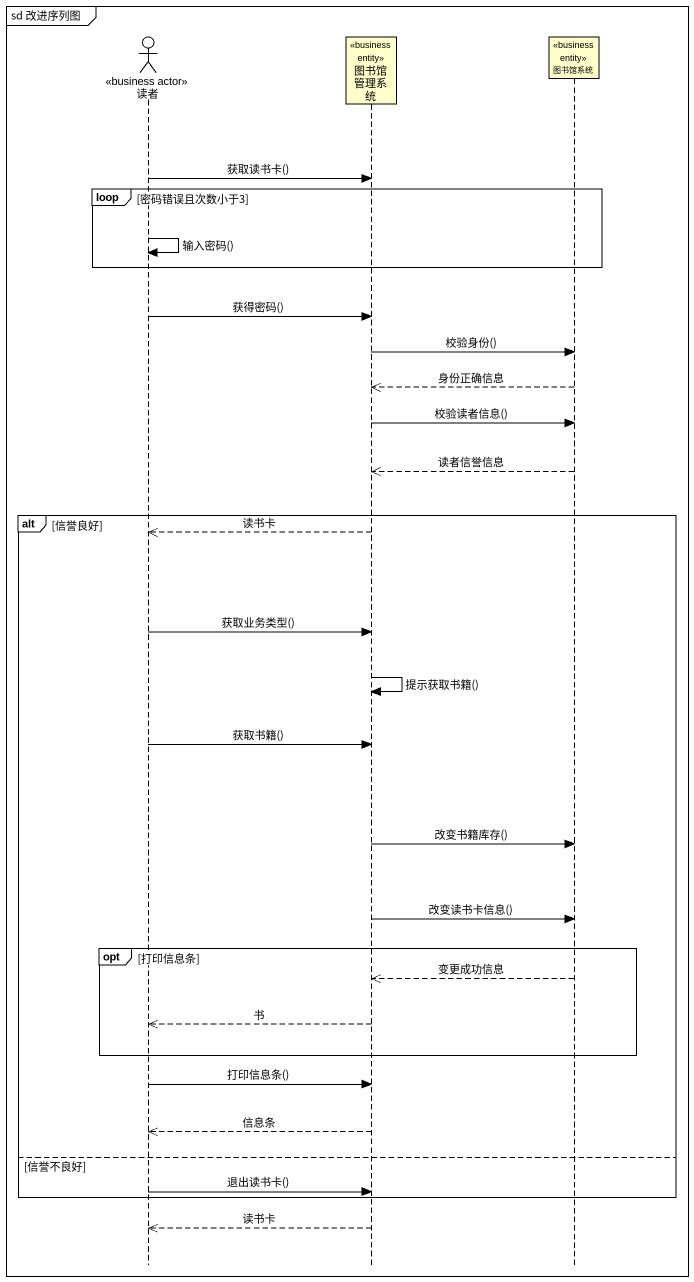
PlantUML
@startuml
mainframe sd 改进序列图
hide footbox
actor 读者 <<business actor>>
participant 图书馆管理系统 <<business entity>>
participant 图书馆系统 <<business entity>>

读者 -> 图书馆管理系统 : 获取读书卡()
loop 密码错误且次数小于3
  读者 -> 读者 : 输入密码()
end
读者 -> 图书馆管理系统 : 获得密码()
图书馆管理系统 -> 图书馆系统 : 校验身份()
图书馆系统 -->> 图书馆管理系统 : 身份正确信息
图书馆管理系统 -> 图书馆系统 : 校验读者信息()
图书馆系统 -->> 图书馆管理系统 : 读者信誉信息
alt 信誉良好
  图书馆管理系统 -->> 读者 : 读书卡
  读者 -> 图书馆管理系统 : 获取业务类型()
  图书馆管理系统 -> 图书馆管理系统 : 提示获取书籍()
  读者 -> 图书馆管理系统 : 获取书籍()
  图书馆管理系统 -> 图书馆系统 : 改变书籍库存()
  图书馆管理系统 -> 图书馆系统 : 改变读书卡信息()
  opt 打印信息条
    图书馆系统 -->> 图书馆管理系统 : 变更成功信息
    图书馆管理系统 -->> 读者 : 书
  end
  读者 -> 图书馆管理系统 : 打印信息条()
  图书馆管理系统 -->> 读者 : 信息条
else 信誉不良好
  读者 -> 图书馆管理系统 : 退出读书卡()
end
图书馆管理系统 -->> 读者 : 读书卡
@enduml
